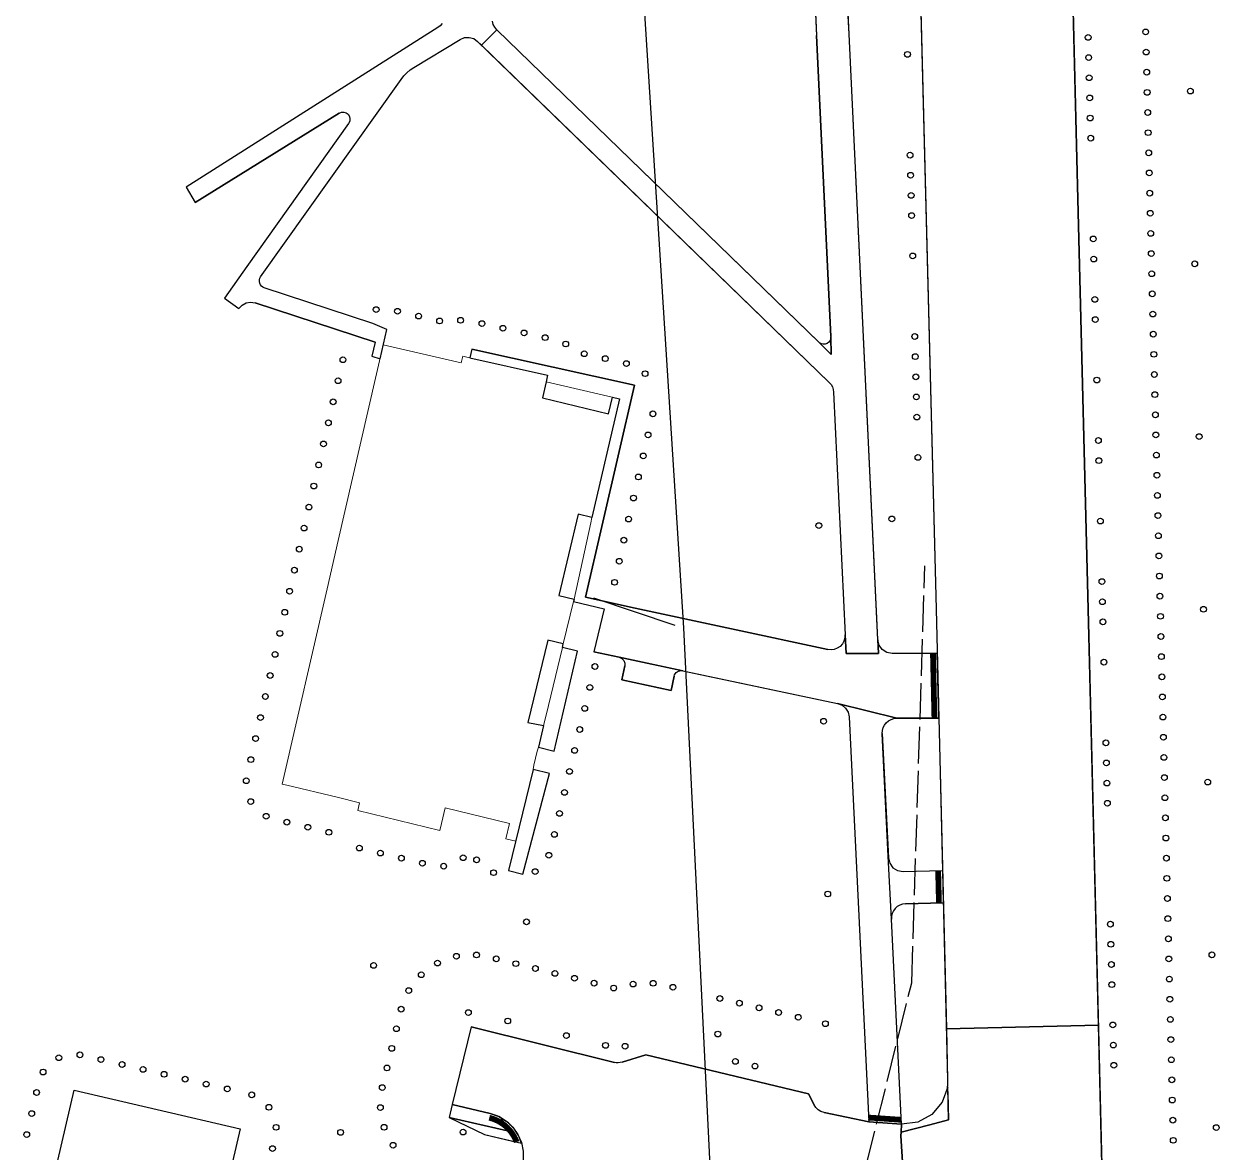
# Model space of a CAD drawing. Header units: metres. Extents: x 376 to 894, y 14078 to 15017.
# Drawn here: x 694.5 to 777.5, y 14604 to 14682.3 of the extents above; entities that cross this region are included whole.
import ezdxf

# ---------------------------------------------------------------- set-up
doc = ezdxf.new("R2010")
doc.units = ezdxf.units.M
doc.linetypes.add('DASHED', pattern=[1.524, 1.27, -0.254])
for name, color, linetype in [('BUILDING', 7, 'Continuous'), ('CURB', 7, 'Continuous'), ('ELECTR_CABLE_COMM', 7, 'Continuous'), ('OVERHEAD_POWER_LINE', 7, 'Continuous'), ('ROAD', 7, 'Continuous'), ('SIDEWALK_PATH', 7, 'Continuous')]:
    doc.layers.add(name, color=color, linetype=linetype)

# ---------------------------------------------------------------- blocks, each defined once
blk = doc.blocks.new('СПИРЕЯ_GREFSHEIM')
blk.add_circle((0, 0), 0.2)
blk = doc.blocks.new('КИЗИЛЬНИК_БЛЕСТЯЩИЙ')
blk.add_circle((0, 0), 0.2)
blk = doc.blocks.new('СНЕЖНОЯГОДНИК_ДОРЕНБОЗА')
blk.add_circle((0, 0), 0.2)
blk = doc.blocks.new('ЛИПА_МЕЛКОЛИСТНАЯ')
blk.add_circle((0, 0), 0.2)

msp = doc.modelspace()

# ---------------------------------------------------------------- linework, layer by layer
at = {"layer": 'BUILDING', "color": 251, "linetype": 'Continuous', "lineweight": 9, "flags": 128}
msp.add_lwpolyline([(723.739, 14627.874), (723.481, 14626.804), (723.364, 14626.318), (717.663, 14627.691), (717.796, 14628.242), (716.245, 14628.615), (712.745, 14629.458), (712.416, 14629.537), (715.538, 14643.098), (716.308, 14646.444), (719.437, 14660.034), (724.854, 14658.779), (724.958, 14659.247), (725.156, 14659.203), (725.449, 14659.138), (730.843, 14657.937), (730.74, 14657.472), (735.339, 14656.398), (735.835, 14656.282), (733.927, 14648.049), (733.841, 14647.676), (732.684, 14642.382), (732.644, 14642.216), (731.935, 14639.271), (731.875, 14639.02), (730.744, 14634.326), (730.569, 14633.604), (730.203, 14632.091), (730.129, 14631.814), (729.899, 14630.84), (729.832, 14630.546), (728.634, 14625.563), (727.953, 14625.727), (728.211, 14626.796), (723.739, 14627.874)], close=True, dxfattribs=at)
at = {"layer": 'BUILDING'}
msp.add_lwpolyline([(709.5, 14605.586), (706.629, 14593.231), (695.099, 14595.91), (697.97, 14608.266)], close=True, dxfattribs=at)
at = {"layer": 'CURB', "color": 18, "true_color": 0x000000}
for p, q in [((748.843, 14696.102), (749.523, 14681.513)), ((756.522, 14692.083), (757.826, 14641.684)), ((751.77, 14681.619), (751.598, 14685.313)), ((767.301, 14684.22), (767.68, 14669.22)), ((723.226, 14682.065), (705.746, 14670.984)), ((721.566, 14679.299), (724.774, 14681.251)), ((727.322, 14681.912), (749.67, 14660.223)), ((750.517, 14660.605), (749.523, 14681.513)), ((753.771, 14639.559), (751.77, 14681.619)), ((725.99, 14681.114), (750.398, 14657.425)), ((710.925, 14664.763), (720.681, 14678.475)), ((717.032, 14675.416), (709.968, 14665.488)), ((767.68, 14669.22), (768.4, 14640.75)), ((709.968, 14665.488), (708.41, 14663.271)), ((718.724, 14661.53), (711.177, 14663.998)), ((718.864, 14660.221), (710.538, 14662.944)), ((719.685, 14661.106), (718.724, 14661.53)), ((750.7, 14656.755), (751.502, 14639.908)), ((733.467, 14642.522), (736.93, 14641.761)), ((736.93, 14641.761), (750.292, 14638.883)), ((768.4, 14640.75), (769.535, 14594.442)), ((735.821, 14638.336), (734.049, 14638.71)), ((757.897, 14638.604), (754.769, 14638.606)), ((736, 14636.765), (736.207, 14637.743)), ((740.224, 14637.405), (750.981, 14635.132)), ((739.425, 14636.041), (736, 14636.765)), ((739.631, 14637.02), (739.425, 14636.041)), ((751.774, 14634.203), (753.144, 14606.074)), ((758, 14634.104), (755.082, 14634.106)), ((754.082, 14633.057), (754.504, 14624.409)), ((758.066, 14631.277), (758.618, 14608.984)), ((755.527, 14623.458), (758.257, 14623.526)), ((755.685, 14621.211), (758.313, 14621.276)), ((755.405, 14605.918), (754.71, 14620.163)), ((725.529, 14612.684), (735.482, 14610.205)), ((736.017, 14610.22), (737.673, 14610.729)), ((737.673, 14610.729), (748.965, 14608.03)), ((748.965, 14608.03), (749.342, 14607.257)), ((724.23, 14607.288), (726.867, 14606.654)), ((750.038, 14606.716), (753.144, 14606.074)), ((753.144, 14606.074), (755.411, 14605.917))]:
    msp.add_line(p, q, dxfattribs=at)
for points in [[(716.365, 14676.133), (706.375, 14669.923)], [(718.864, 14660.221), (718.639, 14659.243)], [(725.583, 14659.739), (736.878, 14657.238), (733.467, 14642.523)], [(757.826, 14641.684), (758.066, 14631.277)], [(731.301, 14631.818), (732.925, 14638.767)], [(728.141, 14623.525), (729.134, 14623.277), (730.982, 14630.277)], [(724.013, 14606.389), (726.46, 14605.209), (729.042, 14604.587)]]:
    msp.add_lwpolyline(points, dxfattribs=at)
at = {"layer": 'CURB', "color": 18, "ltscale": 0.025, "true_color": 0x000000, "const_width": 0.4, "flags": 128}
for points in [[(757.597, 14638.597), (757.7, 14634.097)], [(757.958, 14623.518), (758.013, 14621.269)], [(753.129, 14606.384), (753.185, 14606.372), (755.39, 14606.219)]]:
    msp.add_lwpolyline(points, dxfattribs=at)
msp.add_lwpolyline([(726.797, 14606.362, -0.250492), (728.698, 14604.67)], format="xyb", dxfattribs=at)
at = {"layer": 'ELECTR_CABLE_COMM'}
for points in [[(736.976, 14692.554), (740.276, 14640.38), (742.72, 14590.738), (710.478, 14598.638)], [(739.692, 14640.546), (734.056, 14642.444)]]:
    msp.add_lwpolyline(points, dxfattribs=at)
at = {"layer": 'OVERHEAD_POWER_LINE', "linetype": 'DASHED', "ltscale": 2}
msp.add_lwpolyline([(752.208, 14600), (756.121, 14615.729), (757.04, 14644.68)], dxfattribs=at)
at = {"layer": 'ROAD'}
for points in [[(767.68, 14669.22), (767.301, 14684.22), (766.625, 14710.634), (756.048, 14710.367), (756.522, 14692.083), (757.826, 14641.684), (758.066, 14631.277), (758.529, 14612.542), (769.085, 14612.8), (768.4, 14640.75)], [(769.085, 14612.8), (758.529, 14612.542), (758.618, 14608.984), (758.618, 14608.867), (758.614, 14608.751), (758.606, 14608.635), (758.593, 14608.519), (758.64, 14608.098), (758.686, 14606.223), (757.381, 14605.867), (755.393, 14605.356), (755.371, 14605.112), (755.673, 14600.413), (756.225, 14600.352), (758.828, 14600.318), (758.897, 14597.441), (759.07, 14590.056), (769.633, 14590.305), (769.535, 14594.442)], [(758.686, 14606.223), (758.629, 14608.519), (758.231, 14607.434), (757.517, 14606.587), (756.546, 14606.056), (755.411, 14605.917), (755.393, 14605.356), (757.381, 14605.867)]]:
    msp.add_lwpolyline(points, close=True, dxfattribs=at)
msp.add_lwpolyline([(755.673, 14600.413), (755.371, 14605.112), (755.393, 14605.356), (755.405, 14605.918), (753.144, 14606.074), (750.038, 14606.716), (749.82, 14606.788), (749.627, 14606.906), (749.465, 14607.064), (749.342, 14607.257), (748.965, 14608.03), (737.673, 14610.729), (736.017, 14610.22), (735.885, 14610.189), (735.751, 14610.176), (735.616, 14610.182), (735.482, 14610.205), (725.529, 14612.684), (724.23, 14607.288), (726.867, 14606.654), (727.452, 14606.447), (727.977, 14606.128), (728.425, 14605.709), (728.783, 14605.202), (729.028, 14604.632), (729.15, 14604.03), (729.147, 14603.416)], dxfattribs=at)
at = {"layer": 'SIDEWALK_PATH'}
for points in [[(748.843, 14696.102), (749.523, 14681.513), (750.517, 14660.605), (750.516, 14660.545), (750.542, 14659.373), (749.728, 14660.174), (727.322, 14681.912), (726.256, 14680.855), (750.398, 14657.425), (750.52, 14657.282), (750.613, 14657.119), (750.674, 14656.942), (750.7, 14656.755), (751.502, 14639.908), (751.564, 14638.609), (753.816, 14638.607), (751.77, 14681.619), (750.21, 14715.116)], [(723.525, 14682.346), (723.391, 14682.19), (723.226, 14682.065), (705.743, 14670.989), (706.375, 14669.923), (716.365, 14676.133), (716.526, 14676.196), (716.693, 14676.202), (716.854, 14676.151), (716.991, 14676.047), (717.085, 14675.902), (717.124, 14675.739), (717.107, 14675.572), (717.032, 14675.416), (709.968, 14665.488), (708.41, 14663.271), (709.409, 14662.569), (709.633, 14662.799), (709.911, 14662.943), (710.221, 14662.994), (710.538, 14662.944), (718.864, 14660.221), (718.639, 14659.243), (719.212, 14659.056), (719.685, 14661.106), (718.724, 14661.53), (711.177, 14663.998), (711.071, 14664.047), (710.98, 14664.119), (710.908, 14664.21), (710.858, 14664.317), (710.834, 14664.432), (710.838, 14664.548), (710.869, 14664.66), (710.925, 14664.763), (720.681, 14678.475), (720.87, 14678.714), (721.082, 14678.932), (721.314, 14679.127), (721.566, 14679.299), (724.774, 14681.251), (725.082, 14681.374), (725.405, 14681.39), (725.717, 14681.302), (725.99, 14681.114), (726.256, 14680.855), (727.322, 14681.912), (727.177, 14682.087), (727.077, 14682.288), (727.024, 14682.506)]]:
    msp.add_lwpolyline(points, dxfattribs=at)
for points in [[(750.518, 14660.581), (750.499, 14660.445), (750.444, 14660.321), (750.359, 14660.216), (750.246, 14660.137), (750.116, 14660.091), (749.981, 14660.082), (749.849, 14660.11), (749.727, 14660.173), (750.542, 14659.373)], [(736.93, 14641.761), (733.467, 14642.522), (736.878, 14657.238), (725.583, 14659.739), (725.449, 14659.138), (730.843, 14657.937), (730.74, 14657.472), (730.49, 14656.347), (735.072, 14655.244), (735.341, 14656.406), (735.837, 14656.291), (733.927, 14648.049), (732.973, 14648.279), (731.615, 14642.64), (732.684, 14642.382), (732.644, 14642.216), (734.769, 14641.704), (734.049, 14638.71), (735.821, 14638.336), (740.455, 14637.357), (750.981, 14635.132), (755.082, 14634.106), (758, 14634.104), (757.897, 14638.604), (754.769, 14638.606), (754.393, 14638.68), (754.081, 14638.881), (753.864, 14639.182), (753.771, 14639.555), (753.816, 14638.607), (751.564, 14638.609), (751.502, 14639.908), (751.486, 14639.679), (751.42, 14639.462), (751.307, 14639.265), (751.15, 14639.097), (750.958, 14638.97), (750.746, 14638.89), (750.521, 14638.86), (750.292, 14638.883)], [(732.925, 14638.767), (731.875, 14639.02), (731.935, 14639.271), (730.866, 14639.529), (729.462, 14633.805), (730.569, 14633.604), (730.203, 14632.091), (731.301, 14631.818)], [(740.224, 14637.405), (735.821, 14638.336), (736.003, 14638.257), (736.137, 14638.119), (736.209, 14637.942), (736.207, 14637.743), (736, 14636.765), (739.425, 14636.041), (739.631, 14637.02), (739.661, 14637.113), (739.708, 14637.199), (739.771, 14637.274), (739.848, 14637.335), (739.935, 14637.381), (740.029, 14637.408), (740.126, 14637.416)], [(754.497, 14624.535), (754.082, 14633.057), (754.093, 14633.26), (754.144, 14633.455), (754.232, 14633.635), (754.357, 14633.796), (754.511, 14633.928), (754.687, 14634.025), (754.879, 14634.086), (755.082, 14634.106), (750.981, 14635.132), (751.29, 14635.011), (751.536, 14634.802), (751.703, 14634.526), (751.774, 14634.203), (753.144, 14606.074), (755.405, 14605.918), (754.711, 14620.155)], [(730.982, 14630.277), (729.832, 14630.546), (728.141, 14623.525), (729.134, 14623.277)], [(755.527, 14623.458), (758.257, 14623.526), (758.313, 14621.276), (755.685, 14621.211), (755.485, 14621.186), (755.297, 14621.122), (755.124, 14621.023), (754.974, 14620.889), (754.853, 14620.729), (754.768, 14620.549), (754.72, 14620.356), (754.711, 14620.155), (754.497, 14624.535), (754.504, 14624.409), (754.598, 14624.03), (754.822, 14623.725), (755.142, 14623.525)], [(726.867, 14606.654), (724.23, 14607.288), (724.013, 14606.389), (728.072, 14605.445), (727.652, 14606.342), (727.464, 14606.441), (727.27, 14606.526), (727.071, 14606.597)], [(724.013, 14606.389), (726.46, 14605.209), (728.414, 14604.738), (729.042, 14604.587), (728.826, 14605.121), (728.517, 14605.599), (728.122, 14606.011), (727.652, 14606.342), (728.072, 14605.445)]]:
    msp.add_lwpolyline(points, close=True, dxfattribs=at)

# ---------------------------------------------------------------- block references
at = {"layer": 'BUSH'}
for name, p in [('СПИРЕЯ_GREFSHEIM', (768.373, 14681.386)), ('СПИРЕЯ_GREFSHEIM', (772.364, 14681.77)), ('СНЕЖНОЯГОДНИК_ДОРЕНБОЗА', (755.828, 14680.21)), ('КИЗИЛЬНИК_БЛЕСТЯЩИЙ', (772.4, 14680.37)), ('СНЕЖНОЯГОДНИК_ДОРЕНБОЗА', (768.408, 14679.986)), ('КИЗИЛЬНИК_БЛЕСТЯЩИЙ', (768.444, 14678.587)), ('СНЕЖНОЯГОДНИК_ДОРЕНБОЗА', (772.435, 14678.971)), ('СПИРЕЯ_GREFSHEIM', (768.479, 14677.187)), ('СПИРЕЯ_GREFSHEIM', (772.471, 14677.571)), ('КИЗИЛЬНИК_БЛЕСТЯЩИЙ', (772.506, 14676.171)), ('СНЕЖНОЯГОДНИК_ДОРЕНБОЗА', (768.514, 14675.788)), ('СНЕЖНОЯГОДНИК_ДОРЕНБОЗА', (772.541, 14674.772)), ('КИЗИЛЬНИК_БЛЕСТЯЩИЙ', (768.55, 14674.388)), ('СПИРЕЯ_GREFSHEIM', (756.009, 14673.212)), ('СПИРЕЯ_GREFSHEIM', (772.577, 14673.372)), ('КИЗИЛЬНИК_БЛЕСТЯЩИЙ', (772.612, 14671.973)), ('КИЗИЛЬНИК_БЛЕСТЯЩИЙ', (756.046, 14671.813)), ('СНЕЖНОЯГОДНИК_ДОРЕНБОЗА', (756.082, 14670.413)), ('СНЕЖНОЯГОДНИК_ДОРЕНБОЗА', (772.648, 14670.573)), ('СПИРЕЯ_GREFSHEIM', (756.118, 14669.014)), ('СПИРЕЯ_GREFSHEIM', (772.683, 14669.174)), ('КИЗИЛЬНИК_БЛЕСТЯЩИЙ', (772.719, 14667.774)), ('СПИРЕЯ_GREFSHEIM', (768.727, 14667.39)), ('КИЗИЛЬНИК_БЛЕСТЯЩИЙ', (756.191, 14666.214)), ('СНЕЖНОЯГОДНИК_ДОРЕНБОЗА', (772.754, 14666.375)), ('СНЕЖНОЯГОДНИК_ДОРЕНБОЗА', (768.762, 14665.991)), ('СПИРЕЯ_GREFSHEIM', (772.789, 14664.975)), ('КИЗИЛЬНИК_БЛЕСТЯЩИЙ', (768.833, 14663.192)), ('КИЗИЛЬНИК_БЛЕСТЯЩИЙ', (772.825, 14663.576)), ('СНЕЖНОЯГОДНИК_ДОРЕНБОЗА', (718.947, 14662.483)), ('СНЕЖНОЯГОДНИК_ДОРЕНБОЗА', (720.428, 14662.371)), ('СНЕЖНОЯГОДНИК_ДОРЕНБОЗА', (721.889, 14662.032)), ('СНЕЖНОЯГОДНИК_ДОРЕНБОЗА', (772.86, 14662.176)), ('СНЕЖНОЯГОДНИК_ДОРЕНБОЗА', (723.35, 14661.694)), ('СНЕЖНОЯГОДНИК_ДОРЕНБОЗА', (724.806, 14661.741)), ('СНЕЖНОЯГОДНИК_ДОРЕНБОЗА', (726.283, 14661.513)), ('СНЕЖНОЯГОДНИК_ДОРЕНБОЗА', (727.747, 14661.187)), ('СПИРЕЯ_GREFSHEIM', (768.868, 14661.792)), ('СНЕЖНОЯГОДНИК_ДОРЕНБОЗА', (729.211, 14660.862)), ('СНЕЖНОЯГОДНИК_ДОРЕНБОЗА', (730.676, 14660.536)), ('СНЕЖНОЯГОДНИК_ДОРЕНБОЗА', (756.335, 14660.616)), ('СПИРЕЯ_GREFSHEIM', (772.895, 14660.776)), ('СНЕЖНОЯГОДНИК_ДОРЕНБОЗА', (732.102, 14660.096)), ('СНЕЖНОЯГОДНИК_ДОРЕНБОЗА', (716.634, 14659.003)), ('СНЕЖНОЯГОДНИК_ДОРЕНБОЗА', (733.392, 14659.42)), ('СНЕЖНОЯГОДНИК_ДОРЕНБОЗА', (734.852, 14659.079)), ('СНЕЖНОЯГОДНИК_ДОРЕНБОЗА', (736.313, 14658.737)), ('СПИРЕЯ_GREFSHEIM', (756.372, 14659.217)), ('КИЗИЛЬНИК_БЛЕСТЯЩИЙ', (772.931, 14659.377)), ('СНЕЖНОЯГОДНИК_ДОРЕНБОЗА', (737.614, 14658.035)), ('КИЗИЛЬНИК_БЛЕСТЯЩИЙ', (756.408, 14657.817)), ('СНЕЖНОЯГОДНИК_ДОРЕНБОЗА', (772.966, 14657.977)), ('СНЕЖНОЯГОДНИК_ДОРЕНБОЗА', (716.298, 14657.541)), ('СНЕЖНОЯГОДНИК_ДОРЕНБОЗА', (768.975, 14657.593)), ('СНЕЖНОЯГОДНИК_ДОРЕНБОЗА', (756.444, 14656.418)), ('СПИРЕЯ_GREFSHEIM', (773.002, 14656.578)), ('СНЕЖНОЯГОДНИК_ДОРЕНБОЗА', (715.961, 14656.08)), ('СНЕЖНОЯГОДНИК_ДОРЕНБОЗА', (715.625, 14654.618)), ('СНЕЖНОЯГОДНИК_ДОРЕНБОЗА', (738.161, 14655.244)), ('СПИРЕЯ_GREFSHEIM', (756.48, 14655.018)), ('КИЗИЛЬНИК_БЛЕСТЯЩИЙ', (773.037, 14655.178)), ('СНЕЖНОЯГОДНИК_ДОРЕНБОЗА', (737.822, 14653.783)), ('СНЕЖНОЯГОДНИК_ДОРЕНБОЗА', (773.072, 14653.779)), ('СНЕЖНОЯГОДНИК_ДОРЕНБОЗА', (715.288, 14653.156)), ('КИЗИЛЬНИК_БЛЕСТЯЩИЙ', (769.081, 14653.395)), ('СНЕЖНОЯГОДНИК_ДОРЕНБОЗА', (737.484, 14652.322)), ('КИЗИЛЬНИК_БЛЕСТЯЩИЙ', (756.553, 14652.219)), ('СПИРЕЯ_GREFSHEIM', (769.116, 14651.995)), ('СПИРЕЯ_GREFSHEIM', (773.108, 14652.379)), ('СНЕЖНОЯГОДНИК_ДОРЕНБОЗА', (714.952, 14651.694)), ('СНЕЖНОЯГОДНИК_ДОРЕНБОЗА', (737.145, 14650.86)), ('КИЗИЛЬНИК_БЛЕСТЯЩИЙ', (773.143, 14650.98)), ('СНЕЖНОЯГОДНИК_ДОРЕНБОЗА', (714.615, 14650.233)), ('СНЕЖНОЯГОДНИК_ДОРЕНБОЗА', (773.178, 14649.58)), ('СНЕЖНОЯГОДНИК_ДОРЕНБОЗА', (714.279, 14648.771)), ('СНЕЖНОЯГОДНИК_ДОРЕНБОЗА', (736.806, 14649.399)), ('СНЕЖНОЯГОДНИК_ДОРЕНБОЗА', (736.468, 14647.938)), ('СНЕЖНОЯГОДНИК_ДОРЕНБОЗА', (754.742, 14647.948)), ('СПИРЕЯ_GREFSHEIM', (773.214, 14648.18)), ('СНЕЖНОЯГОДНИК_ДОРЕНБОЗА', (713.942, 14647.309)), ('СНЕЖНОЯГОДНИК_ДОРЕНБОЗА', (769.222, 14647.797)), ('СНЕЖНОЯГОДНИК_ДОРЕНБОЗА', (736.137, 14646.475)), ('КИЗИЛЬНИК_БЛЕСТЯЩИЙ', (773.249, 14646.781)), ('СНЕЖНОЯГОДНИК_ДОРЕНБОЗА', (713.606, 14645.847)), ('СНЕЖНОЯГОДНИК_ДОРЕНБОЗА', (773.285, 14645.381)), ('СНЕЖНОЯГОДНИК_ДОРЕНБОЗА', (735.817, 14645.009)), ('СНЕЖНОЯГОДНИК_ДОРЕНБОЗА', (713.269, 14644.386)), ('СПИРЕЯ_GREFSHEIM', (773.32, 14643.982)), ('СНЕЖНОЯГОДНИК_ДОРЕНБОЗА', (712.932, 14642.924)), ('СНЕЖНОЯГОДНИК_ДОРЕНБОЗА', (735.497, 14643.544)), ('КИЗИЛЬНИК_БЛЕСТЯЩИЙ', (769.328, 14643.598)), ('СПИРЕЯ_GREFSHEIM', (769.364, 14642.198)), ('КИЗИЛЬНИК_БЛЕСТЯЩИЙ', (773.355, 14642.582)), ('СНЕЖНОЯГОДНИК_ДОРЕНБОЗА', (712.596, 14641.462)), ('СНЕЖНОЯГОДНИК_ДОРЕНБОЗА', (769.399, 14640.799)), ('СНЕЖНОЯГОДНИК_ДОРЕНБОЗА', (773.391, 14641.183)), ('СНЕЖНОЯГОДНИК_ДОРЕНБОЗА', (712.259, 14640)), ('СПИРЕЯ_GREFSHEIM', (773.425, 14639.783)), ('СНЕЖНОЯГОДНИК_ДОРЕНБОЗА', (711.923, 14638.539)), ('КИЗИЛЬНИК_БЛЕСТЯЩИЙ', (769.468, 14638)), ('КИЗИЛЬНИК_БЛЕСТЯЩИЙ', (773.46, 14638.384)), ('СНЕЖНОЯГОДНИК_ДОРЕНБОЗА', (711.586, 14637.077)), ('СНЕЖНОЯГОДНИК_ДОРЕНБОЗА', (734.129, 14637.702)), ('СНЕЖНОЯГОДНИК_ДОРЕНБОЗА', (733.778, 14636.244)), ('СНЕЖНОЯГОДНИК_ДОРЕНБОЗА', (773.494, 14636.984)), ('СНЕЖНОЯГОДНИК_ДОРЕНБОЗА', (711.25, 14635.615)), ('СПИРЕЯ_GREFSHEIM', (773.528, 14635.584)), ('СНЕЖНОЯГОДНИК_ДОРЕНБОЗА', (733.426, 14634.786)), ('СНЕЖНОЯГОДНИК_ДОРЕНБОЗА', (710.913, 14634.153)), ('КИЗИЛЬНИК_БЛЕСТЯЩИЙ', (773.562, 14634.185)), ('СНЕЖНОЯГОДНИК_ДОРЕНБОЗА', (733.075, 14633.327)), ('СНЕЖНОЯГОДНИК_ДОРЕНБОЗА', (710.577, 14632.691)), ('СПИРЕЯ_GREFSHEIM', (769.605, 14632.401)), ('СНЕЖНОЯГОДНИК_ДОРЕНБОЗА', (773.597, 14632.785)), ('СНЕЖНОЯГОДНИК_ДОРЕНБОЗА', (732.722, 14631.87)), ('СПИРЕЯ_GREFSHEIM', (773.631, 14631.386)), ('СНЕЖНОЯГОДНИК_ДОРЕНБОЗА', (710.24, 14631.23)), ('СНЕЖНОЯГОДНИК_ДОРЕНБОЗА', (769.639, 14631.002)), ('СНЕЖНОЯГОДНИК_ДОРЕНБОЗА', (709.929, 14629.763)), ('СНЕЖНОЯГОДНИК_ДОРЕНБОЗА', (732.366, 14630.412)), ('КИЗИЛЬНИК_БЛЕСТЯЩИЙ', (769.674, 14629.602)), ('КИЗИЛЬНИК_БЛЕСТЯЩИЙ', (773.665, 14629.986)), ('СНЕЖНОЯГОДНИК_ДОРЕНБОЗА', (732.02, 14628.953)), ('СНЕЖНОЯГОДНИК_ДОРЕНБОЗА', (710.236, 14628.319)), ('СПИРЕЯ_GREFSHEIM', (769.708, 14628.203)), ('СНЕЖНОЯГОДНИК_ДОРЕНБОЗА', (773.7, 14628.586)), ('СНЕЖНОЯГОДНИК_ДОРЕНБОЗА', (711.305, 14627.3)), ('СНЕЖНОЯГОДНИК_ДОРЕНБОЗА', (731.669, 14627.494)), ('СПИРЕЯ_GREFSHEIM', (773.734, 14627.187)), ('СНЕЖНОЯГОДНИК_ДОРЕНБОЗА', (712.743, 14626.887)), ('СНЕЖНОЯГОДНИК_ДОРЕНБОЗА', (714.201, 14626.536)), ('СНЕЖНОЯГОДНИК_ДОРЕНБОЗА', (715.66, 14626.185)), ('СНЕЖНОЯГОДНИК_ДОРЕНБОЗА', (731.319, 14626.036)), ('КИЗИЛЬНИК_БЛЕСТЯЩИЙ', (773.768, 14625.787)), ('СНЕЖНОЯГОДНИК_ДОРЕНБОЗА', (717.779, 14625.092)), ('СНЕЖНОЯГОДНИК_ДОРЕНБОЗА', (719.237, 14624.741)), ('СНЕЖНОЯГОДНИК_ДОРЕНБОЗА', (720.696, 14624.389)), ('СНЕЖНОЯГОДНИК_ДОРЕНБОЗА', (722.154, 14624.038)), ('СНЕЖНОЯГОДНИК_ДОРЕНБОЗА', (723.63, 14623.835)), ('СНЕЖНОЯГОДНИК_ДОРЕНБОЗА', (724.986, 14624.419)), ('СНЕЖНОЯГОДНИК_ДОРЕНБОЗА', (725.92, 14624.276)), ('СНЕЖНОЯГОДНИК_ДОРЕНБОЗА', (730.933, 14624.588)), ('СНЕЖНОЯГОДНИК_ДОРЕНБОЗА', (773.803, 14624.388)), ('СНЕЖНОЯГОДНИК_ДОРЕНБОЗА', (727.095, 14623.381)), ('СНЕЖНОЯГОДНИК_ДОРЕНБОЗА', (729.981, 14623.459)), ('СПИРЕЯ_GREFSHEIM', (773.837, 14622.988)), ('КИЗИЛЬНИК_БЛЕСТЯЩИЙ', (773.871, 14621.589)), ('СНЕЖНОЯГОДНИК_ДОРЕНБОЗА', (769.914, 14619.805)), ('СНЕЖНОЯГОДНИК_ДОРЕНБОЗА', (773.905, 14620.189)), ('КИЗИЛЬНИК_БЛЕСТЯЩИЙ', (769.948, 14618.406)), ('СПИРЕЯ_GREFSHEIM', (773.94, 14618.789)), ('СПИРЕЯ_GREFSHEIM', (724.517, 14617.574)), ('КИЗИЛЬНИК_БЛЕСТЯЩИЙ', (725.908, 14617.665)), ('СНЕЖНОЯГОДНИК_ДОРЕНБОЗА', (727.281, 14617.401)), ('КИЗИЛЬНИК_БЛЕСТЯЩИЙ', (773.974, 14617.39)), ('СНЕЖНОЯГОДНИК_ДОРЕНБОЗА', (723.204, 14617.104)), ('СПИРЕЯ_GREFSHEIM', (728.639, 14617.062)), ('КИЗИЛЬНИК_БЛЕСТЯЩИЙ', (729.998, 14616.724)), ('СНЕЖНОЯГОДНИК_ДОРЕНБОЗА', (731.356, 14616.386)), ('СПИРЕЯ_GREFSHEIM', (769.982, 14617.006)), ('КИЗИЛЬНИК_БЛЕСТЯЩИЙ', (722.072, 14616.29)), ('СПИРЕЯ_GREFSHEIM', (732.715, 14616.047)), ('КИЗИЛЬНИК_БЛЕСТЯЩИЙ', (734.073, 14615.709)), ('СПИРЕЯ_GREFSHEIM', (736.782, 14615.646)), ('КИЗИЛЬНИК_БЛЕСТЯЩИЙ', (738.177, 14615.698)), ('СНЕЖНОЯГОДНИК_ДОРЕНБОЗА', (770.017, 14615.606)), ('СНЕЖНОЯГОДНИК_ДОРЕНБОЗА', (774.008, 14615.99)), ('СПИРЕЯ_GREFSHEIM', (721.207, 14615.195)), ('СНЕЖНОЯГОДНИК_ДОРЕНБОЗА', (735.432, 14615.371)), ('СНЕЖНОЯГОДНИК_ДОРЕНБОЗА', (739.547, 14615.422)), ('СНЕЖНОЯГОДНИК_ДОРЕНБОЗА', (720.682, 14613.902)), ('КИЗИЛЬНИК_БЛЕСТЯЩИЙ', (742.8, 14614.644)), ('СНЕЖНОЯГОДНИК_ДОРЕНБОЗА', (744.162, 14614.319)), ('СПИРЕЯ_GREFSHEIM', (745.524, 14613.993)), ('СПИРЕЯ_GREFSHEIM', (774.043, 14614.591)), ('КИЗИЛЬНИК_БЛЕСТЯЩИЙ', (725.35, 14613.667)), ('СПИРЕЯ_GREFSHEIM', (728.076, 14613.08)), ('КИЗИЛЬНИК_БЛЕСТЯЩИЙ', (746.885, 14613.668)), ('СНЕЖНОЯГОДНИК_ДОРЕНБОЗА', (748.247, 14613.342)), ('КИЗИЛЬНИК_БЛЕСТЯЩИЙ', (774.077, 14613.191)), ('КИЗИЛЬНИК_БЛЕСТЯЩИЙ', (720.352, 14612.542)), ('СПИРЕЯ_GREFSHEIM', (742.666, 14612.176)), ('СПИРЕЯ_GREFSHEIM', (750.127, 14612.893)), ('КИЗИЛЬНИК_БЛЕСТЯЩИЙ', (770.085, 14612.807)), ('СНЕЖНОЯГОДНИК_ДОРЕНБОЗА', (732.151, 14612.065)), ('КИЗИЛЬНИК_БЛЕСТЯЩИЙ', (734.868, 14611.389)), ('СПИРЕЯ_GREFSHEIM', (770.12, 14611.408)), ('СНЕЖНОЯГОДНИК_ДОРЕНБОЗА', (774.111, 14611.792)), ('СНЕЖНОЯГОДНИК_ДОРЕНБОЗА', (696.913, 14610.529)), ('СНЕЖНОЯГОДНИК_ДОРЕНБОЗА', (698.376, 14610.73)), ('СПИРЕЯ_GREFSHEIM', (720.024, 14611.18)), ('СПИРЕЯ_GREFSHEIM', (736.22, 14611.329)), ('СНЕЖНОЯГОДНИК_ДОРЕНБОЗА', (699.839, 14610.398)), ('СНЕЖНОЯГОДНИК_ДОРЕНБОЗА', (701.3, 14610.058)), ('СНЕЖНОЯГОДНИК_ДОРЕНБОЗА', (702.761, 14609.719)), ('СНЕЖНОЯГОДНИК_ДОРЕНБОЗА', (719.696, 14609.819)), ('СНЕЖНОЯГОДНИК_ДОРЕНБОЗА', (743.881, 14610.273)), ('КИЗИЛЬНИК_БЛЕСТЯЩИЙ', (745.243, 14609.948)), ('СНЕЖНОЯГОДНИК_ДОРЕНБОЗА', (770.154, 14610.008)), ('СПИРЕЯ_GREFSHEIM', (774.146, 14610.392)), ('СНЕЖНОЯГОДНИК_ДОРЕНБОЗА', (695.819, 14609.537)), ('СНЕЖНОЯГОДНИК_ДОРЕНБОЗА', (704.222, 14609.379)), ('СНЕЖНОЯГОДНИК_ДОРЕНБОЗА', (705.683, 14609.04)), ('КИЗИЛЬНИК_БЛЕСТЯЩИЙ', (774.18, 14608.992)), ('СНЕЖНОЯГОДНИК_ДОРЕНБОЗА', (695.368, 14608.114)), ('СНЕЖНОЯГОДНИК_ДОРЕНБОЗА', (707.144, 14608.7)), ('СНЕЖНОЯГОДНИК_ДОРЕНБОЗА', (708.605, 14608.361)), ('КИЗИЛЬНИК_БЛЕСТЯЩИЙ', (719.369, 14608.458)), ('СНЕЖНОЯГОДНИК_ДОРЕНБОЗА', (710.302, 14607.954)), ('СНЕЖНОЯГОДНИК_ДОРЕНБОЗА', (774.214, 14607.593)), ('СНЕЖНОЯГОДНИК_ДОРЕНБОЗА', (695.029, 14606.653)), ('СНЕЖНОЯГОДНИК_ДОРЕНБОЗА', (711.498, 14607.087)), ('СПИРЕЯ_GREFSHEIM', (719.238, 14607.069)), ('СНЕЖНОЯГОДНИК_ДОРЕНБОЗА', (711.995, 14605.696)), ('СНЕЖНОЯГОДНИК_ДОРЕНБОЗА', (719.495, 14605.698)), ('СПИРЕЯ_GREFSHEIM', (774.249, 14606.193)), ('СНЕЖНОЯГОДНИК_ДОРЕНБОЗА', (694.689, 14605.192)), ('СНЕЖНОЯГОДНИК_ДОРЕНБОЗА', (724.977, 14605.369)), ('КИЗИЛЬНИК_БЛЕСТЯЩИЙ', (774.283, 14604.794)), ('СНЕЖНОЯГОДНИК_ДОРЕНБОЗА', (711.749, 14604.222)), ('КИЗИЛЬНИК_БЛЕСТЯЩИЙ', (720.12, 14604.451))]:
    msp.add_blockref(name, p, dxfattribs=at)
at = {"layer": 'TREE'}
for p in [(775.469, 14677.659), (775.773, 14665.663), (776.076, 14653.666), (749.673, 14647.486), (776.379, 14641.67), (750.003, 14633.896), (776.674, 14629.674), (750.295, 14621.9), (729.381, 14619.969), (776.968, 14617.677), (718.764, 14616.939), (777.262, 14605.681), (716.472, 14605.348)]:
    msp.add_blockref('ЛИПА_МЕЛКОЛИСТНАЯ', p, dxfattribs=at)

doc.saveas('drawing.dxf')
